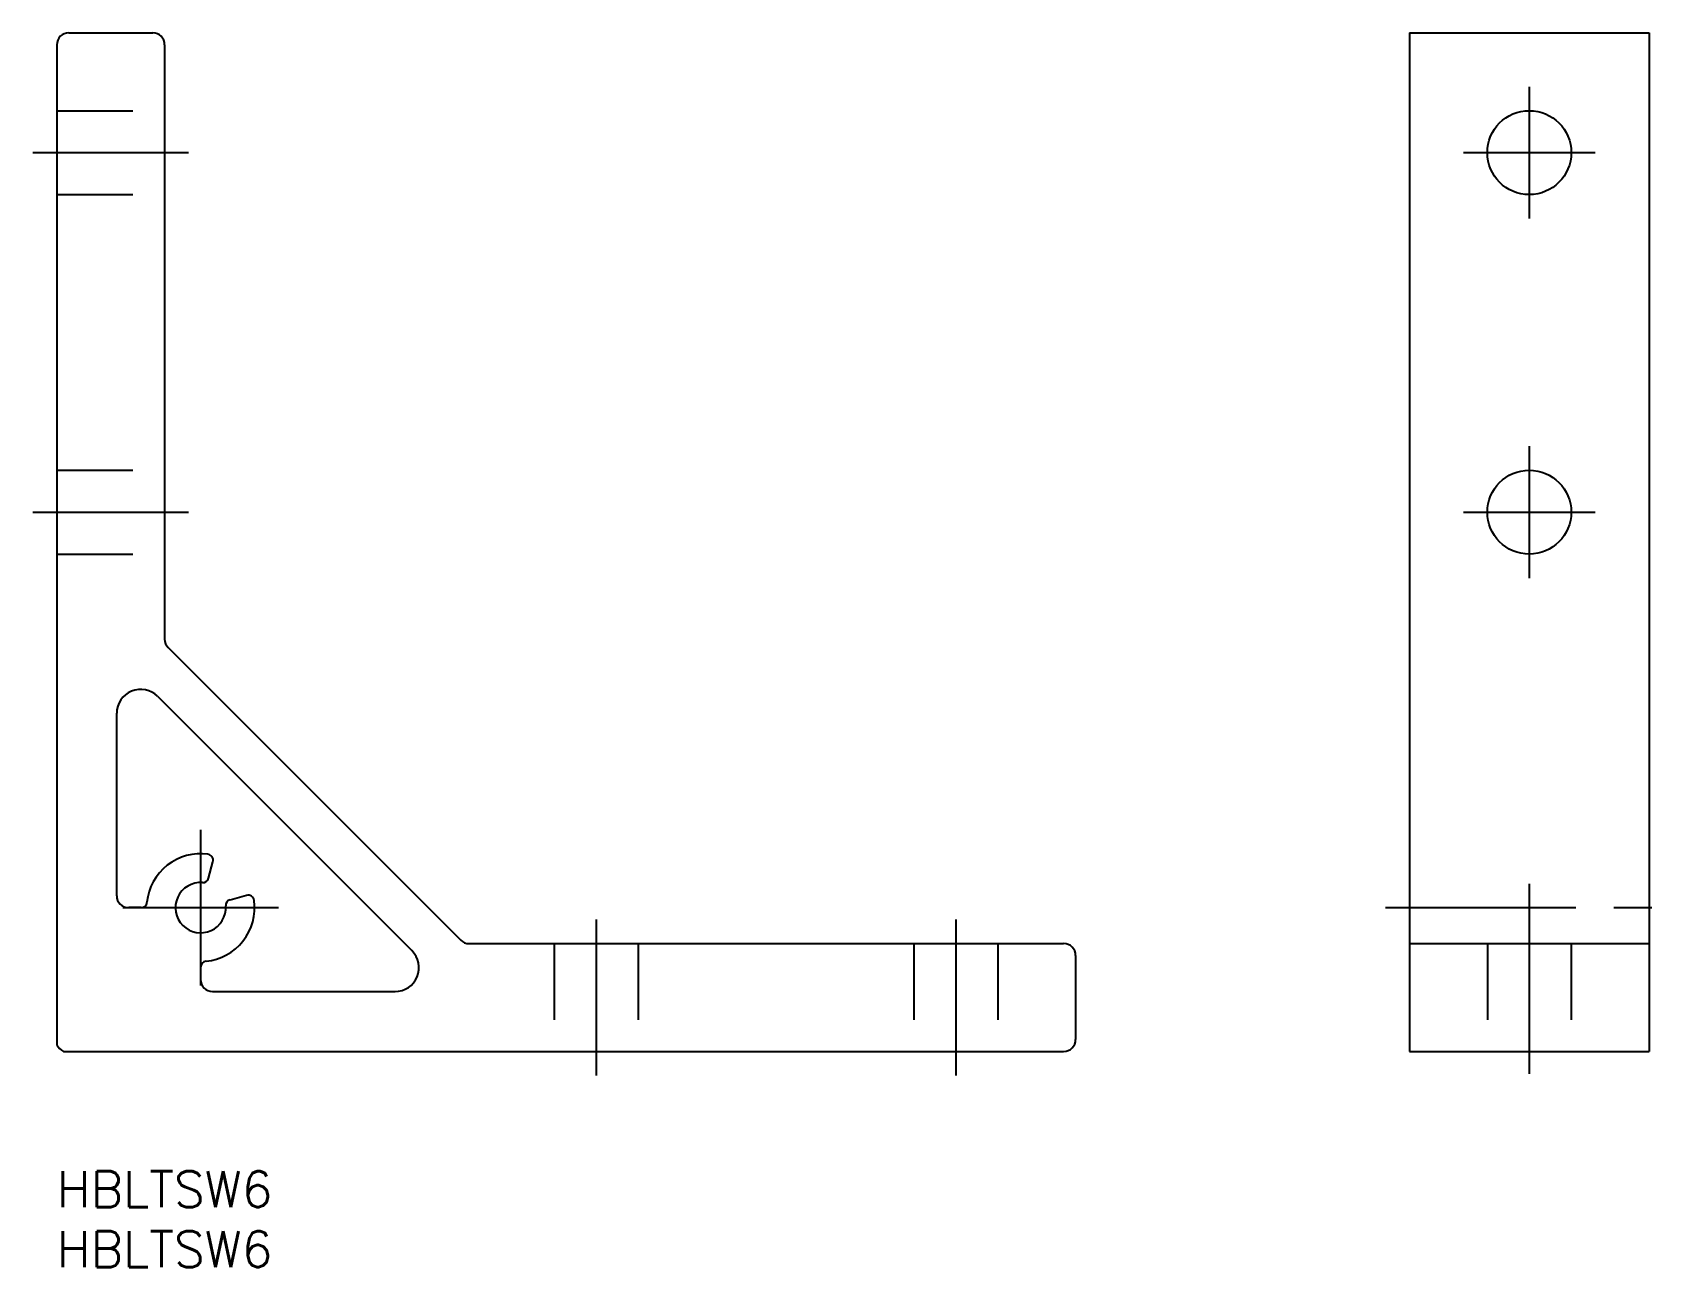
# Model space of a CAD drawing. Extents: x -2 to 135, y -8 to 95.
import ezdxf

# ---------------------------------------------------------------- set-up
doc = ezdxf.new("R2010")
doc.units = 0
doc.header["$LTSCALE"] = 0.5
doc.linetypes.add('CENTER', pattern=[50.8, 31.75, -6.35, 6.35, -6.35])
doc.linetypes.add('DASHED', pattern=[19.05, 12.7, -6.35])
for name, color, linetype in [('MSM_CENTER', 1, 'CENTER'), ('MSM_CONTINUOUS', 7, 'CONTINUOUS'), ('MSM_DASHED', 4, 'DASHED'), ('MSM_PART_NUMBER', 7, 'CONTINUOUS')]:
    doc.layers.add(name, color=color, linetype=linetype)
doc.styles.get("Standard").update_dxf_attribs({"font": 'txt.shx', "height": 3, "bigfont": 'bigfont.shx'})

# ---------------------------------------------------------------- blocks, each defined once
blk = doc.blocks.new('*U4')
at = {"layer": 'MSM_PART_NUMBER'}
blk.add_text('HBLTSW6', height=3, dxfattribs=at).set_placement((0, -3))
blk = doc.blocks.new('*U5')
at = {"layer": 'MSM_PART_NUMBER'}
blk.add_text('HBLTSW6', height=3, dxfattribs=at).set_placement((0, -8))

msp = doc.modelspace()

# ---------------------------------------------------------------- linework, layer by layer
at = {"layer": 'MSM_CENTER'}
for p, q in [((122.85, 90.5), (122.85, 79.5)), ((-2, 85), (11, 85)), ((117.35, 85), (128.35, 85)), ((122.85, 60.5), (122.85, 49.5)), ((-2, 55), (11, 55)), ((117.35, 55), (128.35, 55)), ((12, 28.5), (12, 15.5)), ((122.85, 24), (122.85, 8)), ((5.5, 22), (18.5, 22)), ((110.85, 22), (134.85, 22)), ((45, 21), (45, 8)), ((75, 21), (75, 8))]:
    msp.add_line(p, q, dxfattribs=at)
at = {"layer": 'MSM_CONTINUOUS'}
for p, q in [((1, 95), (8, 95)), ((112.85, 95), (112.85, 10)), ((112.85, 95), (132.85, 95)), ((132.85, 95), (132.85, 10)), ((0, 94), (0, 10.55)), ((9, 94), (9, 44.41)), ((9.29, 43.71), (33.71, 19.29)), ((8.41, 39.64), (29.64, 18.41)), ((5, 23), (5, 38.22)), ((12.66, 24.46), (13.03, 25.83)), ((7.03, 22), (6, 22)), ((14.46, 22.66), (15.83, 23.03)), ((34.41, 19), (84, 19)), ((85, 18), (85, 11)), ((112.85, 19), (132.85, 19)), ((12, 17.03), (12, 16)), ((13, 15), (28.22, 15)), ((0.55, 10), (84, 10)), ((112.85, 10), (132.85, 10))]:
    msp.add_line(p, q, dxfattribs=at)
for centre in [(122.85, 85), (122.85, 55)]:
    msp.add_circle(centre, 3.5, dxfattribs=at)
for centre, radius, start, end in [((1, 94), 1, 90, 180), ((8, 94), 1, 0, 90), ((10, 44.41), 1, 180, 225), ((7, 38.22), 2, 45, 180), ((12, 22), 4.5, 82.1805, 174.2608), ((12.54, 25.96), 0.5, 345, 82.1805), ((12, 22), 2.1, 86.087, 3.9124), ((12.18, 24.59), 0.5, 266.087, 345), ((6, 23), 1, 180, 270), ((7.03, 22.5), 0.5, 270, 354.2608), ((12, 22), 4.5, 275.7392, 7.8193), ((14.59, 22.18), 0.5, 105, 183.9124), ((15.96, 22.54), 0.5, 7.8192, 105), ((34.41, 20), 1, 225, 270), ((28.22, 17), 2, 270, 45), ((84, 18), 1, 0, 90), ((12.5, 17.03), 0.5, 95.7392, 180), ((13, 16), 1, 180, 270), ((84, 11), 1, 270, 0), ((1.3, 11.3), 1.5, 209.9264, 240.0736)]:
    msp.add_arc(centre, radius, start, end, dxfattribs=at)
at = {"layer": 'MSM_DASHED'}
for p, q in [((0, 88.5), (9, 88.5)), ((0, 81.5), (9, 81.5)), ((0, 58.5), (9, 58.5)), ((0, 51.5), (9, 51.5)), ((41.5, 19), (41.5, 10)), ((48.5, 19), (48.5, 10)), ((71.5, 19), (71.5, 10)), ((78.5, 19), (78.5, 10)), ((119.35, 19), (119.35, 10)), ((126.35, 19), (126.35, 10))]:
    msp.add_line(p, q, dxfattribs=at)

# ---------------------------------------------------------------- block references
at = {"layer": 'MSM_CONTINUOUS'}
for name in ['*U4', '*U5']:
    msp.add_blockref(name, (0, 0), dxfattribs=at)

doc.saveas('drawing.dxf')
